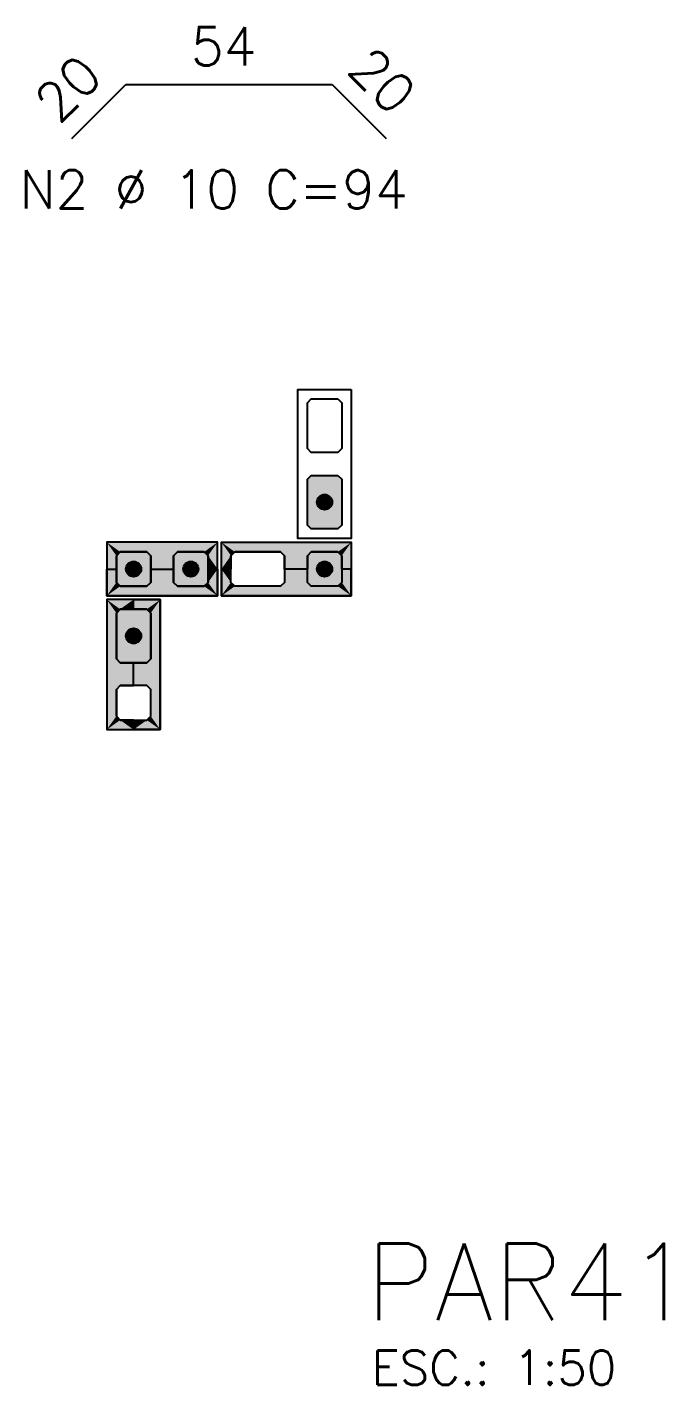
# Model space of a CAD drawing. Extents: x -1.9 to 86, y -1.5 to 61.
# Drawn here: x 38.15 to 41.48, y 20.08 to 27.19 of the extents above; entities that cross this region are included whole.
import ezdxf

# ---------------------------------------------------------------- set-up
doc = ezdxf.new("R2010")
doc.units = 0
doc.header["$MEASUREMENT"] = 0
doc.linetypes.add('ESTILO_TQS_0001', pattern=[0.45, 0.3, -0.15])
for name, color, linetype in [('PENA_01', 1, 'CONTINUOUS'), ('PENA_02', 2, 'CONTINUOUS'), ('PENA_03', 3, 'CONTINUOUS'), ('PENA_05', 5, 'CONTINUOUS'), ('PENA_06', 6, 'CONTINUOUS'), ('PENA_11', 252, 'CONTINUOUS'), ('PENA_21', 100, 'CONTINUOUS'), ('PENA_27', 21, 'CONTINUOUS')]:
    doc.layers.add(name, color=color, linetype=linetype)
doc.styles.get("Standard").update_dxf_attribs({"font": 'ROMANS.SHX'})

msp = doc.modelspace()

# ---------------------------------------------------------------- linework, layer by layer
at = {"layer": 'PENA_01', "linetype": 'Continuous'}
for points in [[(39.778419, 25.241204), (39.798419, 25.221204), (39.798419, 24.981204), (39.778419, 24.961204), (39.638419, 24.961204), (39.618419, 24.981204), (39.618419, 25.221204), (39.638419, 25.241204), (39.778419, 25.241204)], [(39.778419, 24.841204), (39.798419, 24.821204), (39.798419, 24.581204), (39.778419, 24.561204), (39.638419, 24.561204), (39.618419, 24.581204), (39.618419, 24.821204), (39.638419, 24.841204), (39.778419, 24.841204)], [(39.478419, 24.261204), (39.238419, 24.261204), (39.218419, 24.281204), (39.218419, 24.421204), (39.238419, 24.441204), (39.478419, 24.441204), (39.498419, 24.421204), (39.498419, 24.281204), (39.478419, 24.261204)], [(39.778419, 24.261204), (39.638419, 24.261204), (39.618419, 24.281204), (39.618419, 24.421204), (39.638419, 24.441204), (39.778419, 24.441204), (39.798419, 24.421204), (39.798419, 24.281204), (39.778419, 24.261204)], [(38.798419, 23.881204), (38.798419, 24.121204), (38.778419, 24.141204), (38.638419, 24.141204), (38.618419, 24.121204), (38.618419, 23.881204), (38.638419, 23.861204), (38.778419, 23.861204), (38.798419, 23.881204)], [(38.798419, 23.581204), (38.798419, 23.721204), (38.778419, 23.741204), (38.638419, 23.741204), (38.618419, 23.721204), (38.618419, 23.581204), (38.638419, 23.561204), (38.778419, 23.561204), (38.798419, 23.581204)]]:
    msp.add_lwpolyline(points, dxfattribs=at)
at = {"layer": 'PENA_01', "linetype": 'ESTILO_TQS_0001'}
for points in [[(38.618419, 24.281204), (38.638419, 24.261204), (38.778419, 24.261204), (38.798419, 24.281204), (38.798419, 24.421204), (38.778419, 24.441204), (38.638419, 24.441204), (38.618419, 24.421204), (38.618419, 24.281204)], [(38.918419, 24.281204), (38.938419, 24.261204), (39.078419, 24.261204), (39.098419, 24.281204), (39.098419, 24.421204), (39.078419, 24.441204), (38.938419, 24.441204), (38.918419, 24.421204), (38.918419, 24.281204)]]:
    msp.add_lwpolyline(points, dxfattribs=at)
at = {"layer": 'PENA_02', "linetype": 'Continuous'}
for points in [[(39.848419, 25.291204), (39.848419, 24.511204), (39.568419, 24.511204), (39.568419, 25.291204), (39.848419, 25.291204)], [(38.568419, 24.211204), (39.148419, 24.211204), (39.148419, 24.491204), (38.568419, 24.491204), (38.568419, 24.211204)], [(39.848419, 24.211204), (39.168419, 24.211204), (39.168419, 24.491204), (39.848419, 24.491204), (39.848419, 24.211204)], [(38.848419, 23.511204), (38.848419, 24.191204), (38.568419, 24.191204), (38.568419, 23.511204), (38.848419, 23.511204)]]:
    msp.add_lwpolyline(points, dxfattribs=at)
at = {"layer": 'PENA_03', "linetype": 'Continuous'}
for points in [[(39.778419, 24.841204), (39.798419, 24.821204), (39.798419, 24.581204), (39.778419, 24.561204), (39.638419, 24.561204), (39.618419, 24.581204), (39.618419, 24.821204), (39.638419, 24.841204), (39.778419, 24.841204)], [(38.618419, 24.421204), (38.638419, 24.441204), (38.778419, 24.441204), (38.798419, 24.421204), (38.798419, 24.281204), (38.778419, 24.261204), (38.638419, 24.261204), (38.618419, 24.281204), (38.618419, 24.421204)], [(38.918419, 24.421204), (38.938419, 24.441204), (39.078419, 24.441204), (39.098419, 24.421204), (39.098419, 24.281204), (39.078419, 24.261204), (38.938419, 24.261204), (38.918419, 24.281204), (38.918419, 24.421204)], [(39.618419, 24.421204), (39.638419, 24.441204), (39.778419, 24.441204), (39.798419, 24.421204), (39.798419, 24.281204), (39.778419, 24.261204), (39.638419, 24.261204), (39.618419, 24.281204), (39.618419, 24.421204)], [(38.778419, 24.141204), (38.798419, 24.121204), (38.798419, 23.881204), (38.778419, 23.861204), (38.638419, 23.861204), (38.618419, 23.881204), (38.618419, 24.121204), (38.638419, 24.141204), (38.778419, 24.141204)]]:
    msp.add_lwpolyline(points, dxfattribs=at)
for centre in [(39.708419, 24.701204), (38.708419, 24.351204), (39.008419, 24.351204), (39.708419, 24.351204), (38.708419, 24.001204)]:
    msp.add_circle(centre, 0.04, dxfattribs=at)
for points in [[(39.748419, 24.701204), (39.688419, 24.735845), (39.670831, 24.714885)], [(39.748419, 24.701204), (39.715365, 24.740597), (39.688419, 24.735845)], [(39.748419, 24.701204), (39.73906, 24.726916), (39.715365, 24.740597)], [(39.748419, 24.701204), (39.670831, 24.714885), (39.670831, 24.687524)], [(39.748419, 24.701204), (39.670831, 24.687524), (39.688419, 24.666563)], [(39.748419, 24.701204), (39.688419, 24.666563), (39.715365, 24.661812)], [(39.748419, 24.701204), (39.715365, 24.661812), (39.73906, 24.675493)], [(39.748419, 24.701204), (39.73906, 24.675493), (39.748419, 24.701204)], [(38.748419, 24.351204), (38.688419, 24.385845), (38.670831, 24.364885)], [(38.748419, 24.351204), (38.670831, 24.364885), (38.670831, 24.337524)], [(38.748419, 24.351204), (38.715365, 24.390597), (38.688419, 24.385845)], [(38.748419, 24.351204), (38.73906, 24.376916), (38.715365, 24.390597)], [(39.048419, 24.351204), (38.988419, 24.385845), (38.970831, 24.364885)], [(39.048419, 24.351204), (38.970831, 24.364885), (38.970831, 24.337524)], [(39.048419, 24.351204), (39.015365, 24.390597), (38.988419, 24.385845)], [(39.048419, 24.351204), (39.03906, 24.376916), (39.015365, 24.390597)], [(39.748419, 24.351204), (39.688419, 24.385845), (39.670831, 24.364885)], [(39.748419, 24.351204), (39.670831, 24.364885), (39.670831, 24.337524)], [(39.748419, 24.351204), (39.715365, 24.390597), (39.688419, 24.385845)], [(39.748419, 24.351204), (39.73906, 24.376916), (39.715365, 24.390597)], [(38.748419, 24.351204), (38.670831, 24.337524), (38.688419, 24.316563)], [(38.748419, 24.351204), (38.688419, 24.316563), (38.715365, 24.311812)], [(38.748419, 24.351204), (38.715365, 24.311812), (38.73906, 24.325493)], [(38.748419, 24.351204), (38.73906, 24.325493), (38.748419, 24.351204)], [(39.048419, 24.351204), (38.970831, 24.337524), (38.988419, 24.316563)], [(39.048419, 24.351204), (38.988419, 24.316563), (39.015365, 24.311812)], [(39.048419, 24.351204), (39.015365, 24.311812), (39.03906, 24.325493)], [(39.048419, 24.351204), (39.03906, 24.325493), (39.048419, 24.351204)], [(39.748419, 24.351204), (39.670831, 24.337524), (39.688419, 24.316563)], [(39.748419, 24.351204), (39.688419, 24.316563), (39.715365, 24.311812)], [(39.748419, 24.351204), (39.715365, 24.311812), (39.73906, 24.325493)], [(39.748419, 24.351204), (39.73906, 24.325493), (39.748419, 24.351204)], [(38.748419, 24.001204), (38.688419, 24.035845), (38.670831, 24.014885)], [(38.748419, 24.001204), (38.670831, 24.014885), (38.670831, 23.987524)], [(38.748419, 24.001204), (38.715365, 24.040597), (38.688419, 24.035845)], [(38.748419, 24.001204), (38.73906, 24.026916), (38.715365, 24.040597)], [(38.748419, 24.001204), (38.670831, 23.987524), (38.688419, 23.966563)], [(38.748419, 24.001204), (38.688419, 23.966563), (38.715365, 23.961812)], [(38.748419, 24.001204), (38.715365, 23.961812), (38.73906, 23.975493)], [(38.748419, 24.001204), (38.73906, 23.975493), (38.748419, 24.001204)]]:
    msp.add_solid(points, dxfattribs=at)
at = {"layer": 'PENA_05', "linetype": 'Continuous'}
for p, q in [((38.385576, 26.603408), (38.668419, 26.886251)), ((38.668419, 26.886251), (39.748419, 26.886306)), ((39.748419, 26.886306), (40.031261, 26.603463))]:
    msp.add_line(p, q, dxfattribs=at)
at = {"layer": 'PENA_11', "linetype": 'Continuous'}
for points in [[(39.778419, 24.841204), (39.638419, 24.561204), (39.618419, 24.581204)], [(39.778419, 24.841204), (39.618419, 24.581204), (39.618419, 24.821204)], [(39.778419, 24.841204), (39.618419, 24.821204), (39.638419, 24.841204)], [(39.778419, 24.841204), (39.778419, 24.561204), (39.638419, 24.561204)], [(39.778419, 24.841204), (39.638419, 24.841204), (39.778419, 24.841204)], [(39.778419, 24.841204), (39.798419, 24.821204), (39.798419, 24.581204)], [(39.778419, 24.841204), (39.798419, 24.581204), (39.778419, 24.561204)], [(38.618419, 24.421204), (38.638419, 24.441204), (38.778419, 24.441204)], [(38.618419, 24.421204), (38.778419, 24.441204), (38.798419, 24.421204)], [(38.918419, 24.421204), (38.938419, 24.441204), (39.078419, 24.441204)], [(38.918419, 24.421204), (39.078419, 24.441204), (39.098419, 24.421204)], [(39.618419, 24.421204), (39.638419, 24.441204), (39.778419, 24.441204)], [(39.618419, 24.421204), (39.778419, 24.441204), (39.798419, 24.421204)], [(38.618419, 24.421204), (38.798419, 24.421204), (38.798419, 24.281204)], [(38.618419, 24.421204), (38.798419, 24.281204), (38.778419, 24.261204)], [(38.618419, 24.421204), (38.778419, 24.261204), (38.638419, 24.261204)], [(38.618419, 24.421204), (38.638419, 24.261204), (38.618419, 24.281204)], [(38.618419, 24.421204), (38.618419, 24.281204), (38.618419, 24.421204)], [(38.918419, 24.421204), (39.098419, 24.421204), (39.098419, 24.281204)], [(38.918419, 24.421204), (39.098419, 24.281204), (39.078419, 24.261204)], [(38.918419, 24.421204), (39.078419, 24.261204), (38.938419, 24.261204)], [(38.918419, 24.421204), (38.938419, 24.261204), (38.918419, 24.281204)], [(38.918419, 24.421204), (38.918419, 24.281204), (38.918419, 24.421204)], [(39.618419, 24.421204), (39.798419, 24.421204), (39.798419, 24.281204)], [(39.618419, 24.421204), (39.798419, 24.281204), (39.778419, 24.261204)], [(39.618419, 24.421204), (39.778419, 24.261204), (39.638419, 24.261204)], [(39.618419, 24.421204), (39.638419, 24.261204), (39.618419, 24.281204)], [(39.618419, 24.421204), (39.618419, 24.281204), (39.618419, 24.421204)], [(38.778419, 24.141204), (38.638419, 23.861204), (38.618419, 23.881204)], [(38.778419, 24.141204), (38.618419, 23.881204), (38.618419, 24.121204)], [(38.778419, 24.141204), (38.618419, 24.121204), (38.638419, 24.141204)], [(38.778419, 24.141204), (38.778419, 23.861204), (38.638419, 23.861204)], [(38.778419, 24.141204), (38.638419, 24.141204), (38.778419, 24.141204)], [(38.778419, 24.141204), (38.798419, 24.121204), (38.798419, 23.881204)], [(38.778419, 24.141204), (38.798419, 23.881204), (38.778419, 23.861204)]]:
    msp.add_solid(points, dxfattribs=at)
at = {"layer": 'PENA_21', "linetype": 'Continuous'}
for points in [[(39.848419, 24.351204), (39.798419, 24.351204), (39.798419, 24.421204), (39.778419, 24.441204), (39.638419, 24.441204), (39.618419, 24.421204), (39.618419, 24.351204), (39.498419, 24.351204), (39.498419, 24.421204), (39.478419, 24.441204), (39.238419, 24.441204), (39.218419, 24.421204), (39.218419, 24.351204), (39.168419, 24.351204), (39.168419, 24.491204), (39.848419, 24.491204), (39.848419, 24.351204)], [(39.848419, 24.351204), (39.798419, 24.351204), (39.798419, 24.281204), (39.778419, 24.261204), (39.638419, 24.261204), (39.618419, 24.281204), (39.618419, 24.351204), (39.498419, 24.351204), (39.498419, 24.281204), (39.478419, 24.261204), (39.238419, 24.261204), (39.218419, 24.281204), (39.218419, 24.351204), (39.168419, 24.351204), (39.168419, 24.211204), (39.848419, 24.211204), (39.848419, 24.351204)], [(38.708419, 23.511204), (38.708419, 23.561204), (38.638419, 23.561204), (38.618419, 23.581204), (38.618419, 23.721204), (38.638419, 23.741204), (38.708419, 23.741204), (38.708419, 23.861204), (38.638419, 23.861204), (38.618419, 23.881204), (38.618419, 24.121204), (38.638419, 24.141204), (38.708419, 24.141204), (38.708419, 24.191204), (38.568419, 24.191204), (38.568419, 23.511204), (38.708419, 23.511204)], [(38.708419, 23.511204), (38.708419, 23.561204), (38.778419, 23.561204), (38.798419, 23.581204), (38.798419, 23.721204), (38.778419, 23.741204), (38.708419, 23.741204), (38.708419, 23.861204), (38.778419, 23.861204), (38.798419, 23.881204), (38.798419, 24.121204), (38.778419, 24.141204), (38.708419, 24.141204), (38.708419, 24.191204), (38.848419, 24.191204), (38.848419, 23.511204), (38.708419, 23.511204)]]:
    msp.add_lwpolyline(points, dxfattribs=at)
for points in [[(39.848419, 24.491204), (39.238419, 24.441204), (39.168419, 24.491204)], [(39.238419, 24.441204), (39.218419, 24.421204), (39.168419, 24.491204)], [(39.168419, 24.491204), (39.218419, 24.421204), (39.168419, 24.351204)], [(39.478419, 24.441204), (39.238419, 24.441204), (39.848419, 24.491204)], [(39.498419, 24.421204), (39.478419, 24.441204), (39.848419, 24.491204)], [(39.848419, 24.491204), (39.638419, 24.441204), (39.498419, 24.421204)], [(39.498419, 24.351204), (39.498419, 24.421204), (39.638419, 24.441204)], [(39.498419, 24.351204), (39.638419, 24.441204), (39.618419, 24.421204)], [(39.848419, 24.491204), (39.778419, 24.441204), (39.638419, 24.441204)], [(39.848419, 24.491204), (39.798419, 24.421204), (39.778419, 24.441204)], [(39.848419, 24.491204), (39.848419, 24.351204), (39.798419, 24.351204)], [(39.848419, 24.491204), (39.798419, 24.351204), (39.798419, 24.421204)], [(39.218419, 24.421204), (39.218419, 24.351204), (39.168419, 24.351204)], [(39.498419, 24.351204), (39.618419, 24.421204), (39.618419, 24.351204)], [(39.168419, 24.211204), (39.218419, 24.281204), (39.168419, 24.351204)], [(39.218419, 24.281204), (39.218419, 24.351204), (39.168419, 24.351204)], [(39.498419, 24.351204), (39.498419, 24.281204), (39.638419, 24.261204)], [(39.498419, 24.351204), (39.638419, 24.261204), (39.618419, 24.281204)], [(39.498419, 24.351204), (39.618419, 24.281204), (39.618419, 24.351204)], [(39.848419, 24.211204), (39.848419, 24.351204), (39.798419, 24.351204)], [(39.848419, 24.211204), (39.798419, 24.351204), (39.798419, 24.281204)], [(39.238419, 24.261204), (39.218419, 24.281204), (39.168419, 24.211204)], [(39.848419, 24.211204), (39.238419, 24.261204), (39.168419, 24.211204)], [(39.478419, 24.261204), (39.238419, 24.261204), (39.848419, 24.211204)], [(39.498419, 24.281204), (39.478419, 24.261204), (39.848419, 24.211204)], [(39.848419, 24.211204), (39.638419, 24.261204), (39.498419, 24.281204)], [(39.848419, 24.211204), (39.778419, 24.261204), (39.638419, 24.261204)], [(39.848419, 24.211204), (39.798419, 24.281204), (39.778419, 24.261204)], [(38.708419, 24.191204), (38.568419, 24.191204), (38.638419, 24.141204)], [(38.638419, 24.141204), (38.568419, 24.191204), (38.618419, 24.121204)], [(38.568419, 24.191204), (38.618419, 23.581204), (38.618419, 24.121204)], [(38.568419, 23.511204), (38.618419, 23.581204), (38.568419, 24.191204)], [(38.708419, 24.141204), (38.708419, 24.191204), (38.638419, 24.141204)], [(38.778419, 24.141204), (38.708419, 24.141204), (38.848419, 24.191204)], [(38.708419, 24.141204), (38.708419, 24.191204), (38.848419, 24.191204)], [(38.798419, 24.121204), (38.778419, 24.141204), (38.848419, 24.191204)], [(38.798419, 23.881204), (38.848419, 24.191204), (38.798419, 23.721204)], [(38.798419, 23.721204), (38.848419, 24.191204), (38.798419, 23.581204)], [(38.848419, 24.191204), (38.848419, 23.511204), (38.798419, 23.581204)], [(38.798419, 23.881204), (38.798419, 24.121204), (38.848419, 24.191204)], [(38.618419, 24.121204), (38.618419, 23.581204), (38.618419, 23.721204)], [(38.618419, 24.121204), (38.618419, 23.881204), (38.618419, 23.721204)], [(38.638419, 23.741204), (38.618419, 23.881204), (38.618419, 23.721204)], [(38.638419, 23.741204), (38.638419, 23.861204), (38.618419, 23.881204)], [(38.778419, 23.861204), (38.798419, 23.881204), (38.778419, 23.741204)], [(38.778419, 23.741204), (38.798419, 23.881204), (38.798419, 23.721204)], [(38.708419, 23.741204), (38.638419, 23.861204), (38.638419, 23.741204)], [(38.708419, 23.741204), (38.708419, 23.861204), (38.638419, 23.861204)], [(38.708419, 23.741204), (38.778419, 23.861204), (38.778419, 23.741204)], [(38.708419, 23.741204), (38.708419, 23.861204), (38.778419, 23.861204)], [(38.638419, 23.561204), (38.618419, 23.581204), (38.568419, 23.511204)], [(38.638419, 23.561204), (38.568419, 23.511204), (38.708419, 23.511204)], [(38.638419, 23.561204), (38.708419, 23.511204), (38.708419, 23.561204)], [(38.848419, 23.511204), (38.708419, 23.511204), (38.778419, 23.561204)], [(38.778419, 23.561204), (38.708419, 23.511204), (38.708419, 23.561204)], [(38.798419, 23.581204), (38.848419, 23.511204), (38.778419, 23.561204)]]:
    msp.add_solid(points, dxfattribs=at)
at = {"layer": 'PENA_27', "linetype": 'Continuous'}
for points in [[(39.148419, 24.491204), (38.568419, 24.491204), (38.568419, 24.351204), (38.618419, 24.351204), (38.618419, 24.421204), (38.638419, 24.441204), (38.778419, 24.441204), (38.798419, 24.421204), (38.798419, 24.351204), (38.918419, 24.351204), (38.918419, 24.421204), (38.938419, 24.441204), (39.078419, 24.441204), (39.098419, 24.421204), (39.098419, 24.351204), (39.148419, 24.351204), (39.148419, 24.491204)], [(39.148419, 24.211204), (38.568419, 24.211204), (38.568419, 24.351204), (38.618419, 24.351204), (38.618419, 24.281204), (38.638419, 24.261204), (38.778419, 24.261204), (38.798419, 24.281204), (38.798419, 24.351204), (38.918419, 24.351204), (38.918419, 24.281204), (38.938419, 24.261204), (39.078419, 24.261204), (39.098419, 24.281204), (39.098419, 24.351204), (39.148419, 24.351204), (39.148419, 24.211204)]]:
    msp.add_lwpolyline(points, dxfattribs=at)
for points in [[(39.148419, 24.491204), (38.568419, 24.491204), (38.638419, 24.441204)], [(38.568419, 24.491204), (38.568419, 24.351204), (38.618419, 24.351204)], [(38.568419, 24.491204), (38.618419, 24.351204), (38.618419, 24.421204)], [(38.568419, 24.491204), (38.618419, 24.421204), (38.638419, 24.441204)], [(39.148419, 24.491204), (38.638419, 24.441204), (38.778419, 24.441204)], [(39.148419, 24.491204), (38.778419, 24.441204), (38.798419, 24.421204)], [(39.148419, 24.491204), (38.798419, 24.421204), (38.938419, 24.441204)], [(38.798419, 24.421204), (38.918419, 24.421204), (38.938419, 24.441204)], [(39.148419, 24.491204), (38.938419, 24.441204), (39.078419, 24.441204)], [(39.148419, 24.491204), (39.078419, 24.441204), (39.098419, 24.421204)], [(39.148419, 24.491204), (39.098419, 24.421204), (39.148419, 24.351204)], [(38.798419, 24.421204), (38.798419, 24.351204), (38.918419, 24.351204)], [(38.798419, 24.421204), (38.918419, 24.351204), (38.918419, 24.421204)], [(39.148419, 24.351204), (39.098419, 24.421204), (39.098419, 24.351204)], [(38.568419, 24.211204), (38.568419, 24.351204), (38.618419, 24.351204)], [(38.568419, 24.211204), (38.618419, 24.351204), (38.618419, 24.281204)], [(38.798419, 24.281204), (38.798419, 24.351204), (38.918419, 24.351204)], [(38.798419, 24.281204), (38.918419, 24.351204), (38.918419, 24.281204)], [(39.148419, 24.211204), (39.098419, 24.281204), (39.148419, 24.351204)], [(39.148419, 24.351204), (39.098419, 24.281204), (39.098419, 24.351204)], [(38.568419, 24.211204), (38.618419, 24.281204), (38.638419, 24.261204)], [(39.148419, 24.211204), (38.568419, 24.211204), (38.638419, 24.261204)], [(39.148419, 24.211204), (38.638419, 24.261204), (38.778419, 24.261204)], [(39.148419, 24.211204), (38.778419, 24.261204), (38.798419, 24.281204)], [(39.148419, 24.211204), (38.798419, 24.281204), (38.938419, 24.261204)], [(38.798419, 24.281204), (38.918419, 24.281204), (38.938419, 24.261204)], [(39.148419, 24.211204), (38.938419, 24.261204), (39.078419, 24.261204)], [(39.148419, 24.211204), (39.078419, 24.261204), (39.098419, 24.281204)]]:
    msp.add_solid(points, dxfattribs=at)

# ---------------------------------------------------------------- texts
at = {"layer": 'PENA_03', "linetype": 'Continuous'}
for s, rotation, p in [('54', 0.002911, (39.008414, 26.986268)), ('20', 45, (38.314865, 26.674119)), ('20', 315, (39.819129, 26.957017))]:
    msp.add_text(s, height=0.2, rotation=rotation, dxfattribs=at).set_placement(p)
for s, height, p in [('1 N2 %%c 10 C=94', 0.2, (37.803717, 26.23753)), ('ESC.: 1:50', 0.18, (39.955507, 20.083125))]:
    msp.add_text(s, height=height, dxfattribs=at).set_placement(p)
at = {"layer": 'PENA_06', "linetype": 'Continuous'}
msp.add_text('PAR41', height=0.4, dxfattribs=at).set_placement((39.92482, 20.422379))

doc.saveas('drawing.dxf')
